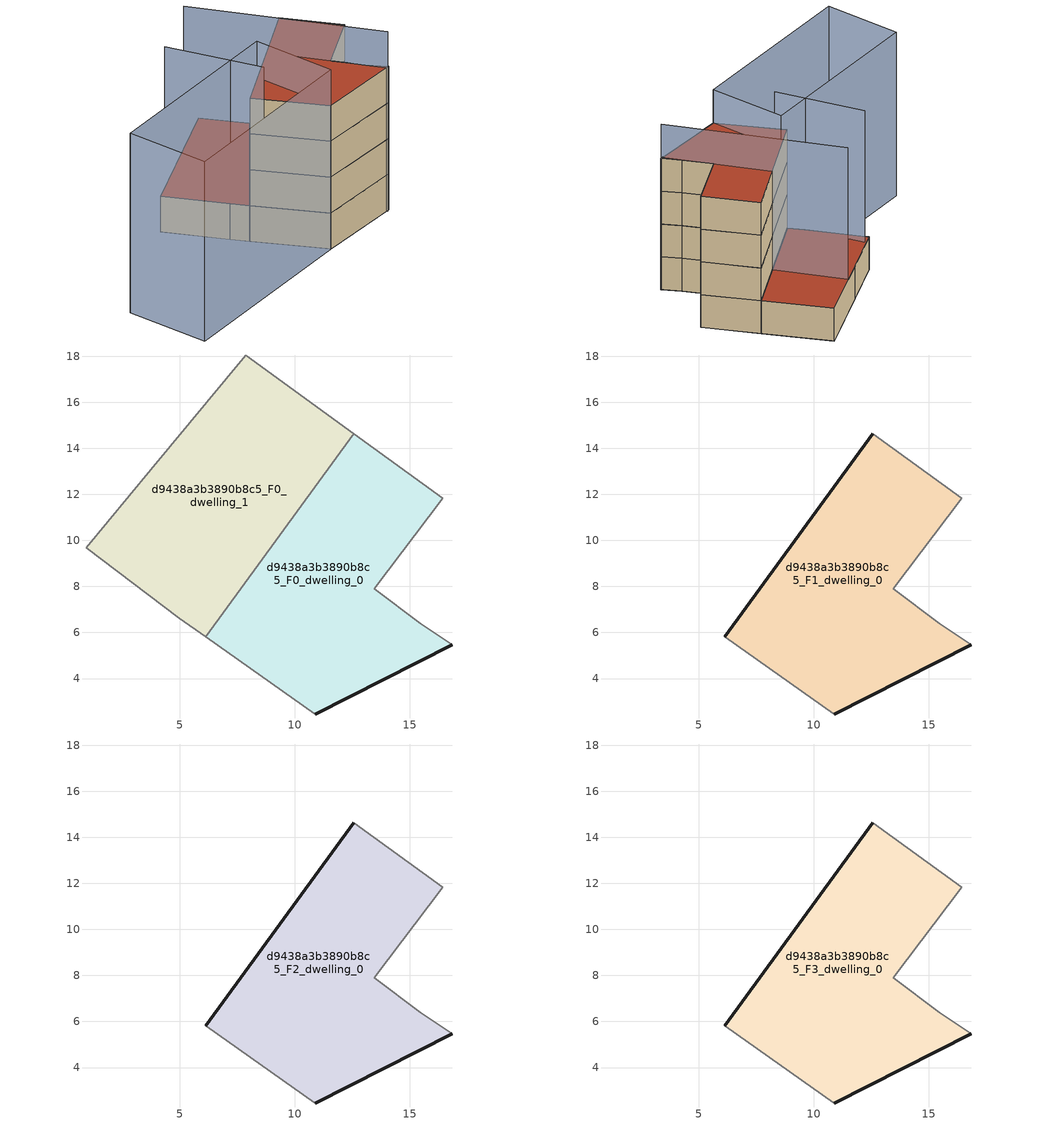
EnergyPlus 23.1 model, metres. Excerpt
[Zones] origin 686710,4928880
d9438a3b3890b8c5_F0_dwelling_0
 floor ground (EU_floor_Construction): 16.84,5.47 15.46,6.38 13.45,7.91 16.42,11.83 12.55,14.64 6.12,5.82 10.89,2.46 z0
 wall outside (EU_wall_Construction): 16.84,5.47 10.89,2.46 z0:3
 wall adiabatic (EU_wall_Construction): 10.89,2.46 6.12,5.82 / 12.55,14.64 16.42,11.83 13.45,7.91 15.46,6.38 16.84,5.47 z0:3
 wall to d9438a3b3890b8c5_F0_dwelling_1 (EU_wall_Construction): 6.12,5.82 12.55,14.64 z0:3
d9438a3b3890b8c5_F0_dwelling_1
 floor ground (EU_floor_Construction): 6.12,5.82 12.55,14.64 7.87,18.06 3.74,13.08 0.94,9.69 4.97,6.62 z0
 wall adiabatic (EU_wall_Construction): 6.12,5.82 4.97,6.62 0.94,9.69 3.74,13.08 7.87,18.06 12.55,14.64 z0:3
 roof outside (EU_roof_Construction): 12.55,14.64 6.12,5.82 4.97,6.62 0.94,9.69 3.74,13.08 7.87,18.06 z3
d9438a3b3890b8c5_F1_dwelling_0
 floor to d9438a3b3890b8c5_F0_dwelling_0 (EU_floor_Construction): 16.84,5.47 15.46,6.38 13.45,7.91 16.42,11.83 12.55,14.64 6.12,5.82 10.89,2.46 z3
 wall outside (EU_wall_Construction): 16.84,5.47 10.89,2.46 / 6.12,5.82 12.55,14.64 z3:6
 wall adiabatic (EU_wall_Construction): 10.89,2.46 6.12,5.82 / 12.55,14.64 16.42,11.83 13.45,7.91 15.46,6.38 16.84,5.47 z3:6
d9438a3b3890b8c5_F2_dwelling_0
 floor to d9438a3b3890b8c5_F1_dwelling_0 (EU_floor_Construction): 16.84,5.47 15.46,6.38 13.45,7.91 16.42,11.83 12.55,14.64 6.12,5.82 10.89,2.46 z6
 wall outside (EU_wall_Construction): 16.84,5.47 10.89,2.46 / 6.12,5.82 12.55,14.64 z6:9
 wall adiabatic (EU_wall_Construction): 10.89,2.46 6.12,5.82 / 12.55,14.64 16.42,11.83 13.45,7.91 15.46,6.38 16.84,5.47 z6:9
d9438a3b3890b8c5_F3_dwelling_0
 floor to d9438a3b3890b8c5_F2_dwelling_0 (EU_floor_Construction): 16.84,5.47 15.46,6.38 13.45,7.91 16.42,11.83 12.55,14.64 6.12,5.82 10.89,2.46 z9
 wall outside (EU_wall_Construction): 16.84,5.47 10.89,2.46 / 6.12,5.82 12.55,14.64 z9:12
 wall adiabatic (EU_wall_Construction): 10.89,2.46 6.12,5.82 / 12.55,14.64 16.42,11.83 13.45,7.91 15.46,6.38 16.84,5.47 z9:12
 roof outside (EU_roof_Construction): 16.42,11.83 13.45,7.91 15.46,6.38 16.84,5.47 10.89,2.46 6.12,5.82 12.55,14.64 z12
shading: 1.57,10.28 6.72,4.75 / 16.7,5.29 5.11,14.62 / 10.89,2.46 -2.46,-4.86 / -2.46,-4.86 -5.58,0.83 / -5.58,0.83 7.76,8.16 / 7.76,8.16 10.89,2.46 z0:15
[Building]
EU S2 Campaign: North Axis=0; Terrain=City; Solar Distribution=FullExterior
[Site:Location]
Bologna: Latitude=44.5; Longitude=11.25; Time Zone=1; Elevation=37
[SizingPeriod:WeatherFileDays]
AnnualSizingPeriod: Begin Month=1; Begin Day of Month=1; End Month=12; End Day of Month=31; Day of Week for Start Day=Monday; Use Weather File Daylight Saving Period=No; Use Weather File Rain and Snow Indicators=No
[MATERIAL]
EU_InternalMass_Material: Roughness=MediumRough; Thickness=0.1; Conductivity=1; Density=1800; Specific Heat=900; Thermal Absorptance=0.9; Solar Absorptance=0.7; Visible Absorptance=0.7
[MATERIAL:NOMASS] Roughness=MediumRough; Thermal Absorptance=0.9; Solar Absorptance=0.7; Visible Absorptance=0.7
Name | Thermal Resistance
EU_wall_NoMass | 0.937881
EU_roof_NoMass | 0.548572
EU_floor_NoMass | 0.71348
[CONSTRUCTION]
EU_wall_Construction: EU_wall_NoMass
EU_roof_Construction: EU_roof_NoMass
EU_floor_Construction: EU_floor_NoMass
EU_InternalMass_Construction: EU_InternalMass_Material
[ZONE] Type=1; Multiplier=1; Ceiling Height=autocalculate; Floor Area=autocalculate; Part of Total Floor Area=Yes
Name | Volume
d9438a3b3890b8c5_F0_dwelling_0; d9438a3b3890b8c5_F1_dwelling_0; d9438a3b3890b8c5_F2_dwelling_0; d9438a3b3890b8c5_F3_dwelling_0 | 200.771
d9438a3b3890b8c5_F0_dwelling_1 | 200.738
[INTERNALMASS] Construction=EU_InternalMass_Construction
Name | Zone or ZoneList | Surface Area
d9438a3b3890b8c5_F0_dwelling_0_EU_InternalMass | d9438a3b3890b8c5_F0_dwelling_0 | 66.9237
d9438a3b3890b8c5_F0_dwelling_1_EU_InternalMass | d9438a3b3890b8c5_F0_dwelling_1 | 66.9124
d9438a3b3890b8c5_F1_dwelling_0_EU_InternalMass | d9438a3b3890b8c5_F1_dwelling_0 | 133.836
d9438a3b3890b8c5_F2_dwelling_0_EU_InternalMass | d9438a3b3890b8c5_F2_dwelling_0 | 133.836
d9438a3b3890b8c5_F3_dwelling_0_EU_InternalMass | d9438a3b3890b8c5_F3_dwelling_0 | 133.836
[OTHEREQUIPMENT] Fuel Type=Electricity; Design Level Calculation Method=Watts/Area; Power per Zone Floor Area=1; Fraction Latent=0; Fraction Radiant=0; Fraction Lost=0; Carbon Dioxide Generation Rate=0; EndUse Subcategory=EU_Step8_InternalGains
Name | Zone or ZoneList or Space or SpaceList | Schedule
EU_Step8_InternalGain_d9438a3b3890b8c5_F0_dwelling_0_f000 | d9438a3b3890b8c5_F0_dwelling_0 | EU_Step8_GainSchedule_d9438a3b3890b8c5_F0_dwelling_0_f000
EU_Step8_InternalGain_d9438a3b3890b8c5_F0_dwelling_1_f000 | d9438a3b3890b8c5_F0_dwelling_1 | EU_Step8_GainSchedule_d9438a3b3890b8c5_F0_dwelling_1_f000
EU_Step8_InternalGain_d9438a3b3890b8c5_F1_dwelling_0_f000 | d9438a3b3890b8c5_F1_dwelling_0 | EU_Step8_GainSchedule_d9438a3b3890b8c5_F1_dwelling_0_f000
EU_Step8_InternalGain_d9438a3b3890b8c5_F2_dwelling_0_f000 | d9438a3b3890b8c5_F2_dwelling_0 | EU_Step8_GainSchedule_d9438a3b3890b8c5_F2_dwelling_0_f000
EU_Step8_InternalGain_d9438a3b3890b8c5_F3_dwelling_0_f000 | d9438a3b3890b8c5_F3_dwelling_0 | EU_Step8_GainSchedule_d9438a3b3890b8c5_F3_dwelling_0_f000
[ZONEVENTILATION:DESIGNFLOWRATE] Schedule=EU_AlwaysOn; Design Flow Rate Calculation Method=AirChanges/Hour; Air Changes per Hour=0.687892; Ventilation Type=Natural; Fan Pressure Rise=0; Fan Total Efficiency=1; Constant Term Coefficient=1; Temperature Term Coefficient=0; Velocity Term Coefficient=0; Velocity Squared Term Coefficient=0; Minimum Indoor Temperature=-100; Maximum Indoor Temperature=100; Delta Temperature=-100; Minimum Outdoor Temperature=-100; Maximum Outdoor Temperature=100; Maximum Wind Speed=40
Name | Zone or ZoneList or Space or SpaceList
EU_ConstantAir_d9438a3b3890b8c5_F0_dwelling_0 | d9438a3b3890b8c5_F0_dwelling_0
EU_ConstantAir_d9438a3b3890b8c5_F0_dwelling_1 | d9438a3b3890b8c5_F0_dwelling_1
EU_ConstantAir_d9438a3b3890b8c5_F1_dwelling_0 | d9438a3b3890b8c5_F1_dwelling_0
EU_ConstantAir_d9438a3b3890b8c5_F2_dwelling_0 | d9438a3b3890b8c5_F2_dwelling_0
EU_ConstantAir_d9438a3b3890b8c5_F3_dwelling_0 | d9438a3b3890b8c5_F3_dwelling_0
[HVACTEMPLATE:THERMOSTAT] Constant Heating Setpoint=20; Constant Cooling Setpoint=50
EU_HeatOnly_d9438a3b3890b8c5_F0_dwelling_0; EU_HeatOnly_d9438a3b3890b8c5_F0_dwelling_1; EU_HeatOnly_d9438a3b3890b8c5_F1_dwelling_0; EU_HeatOnly_d9438a3b3890b8c5_F2_dwelling_0; EU_HeatOnly_d9438a3b3890b8c5_F3_dwelling_0
[HVACTEMPLATE:ZONE:IDEALLOADSAIRSYSTEM] System Availability Schedule=EU_AlwaysOn; Maximum Heating Supply Air Temperature=50; Minimum Cooling Supply Air Temperature=13; Maximum Heating Supply Air Humidity Ratio=0.0156; Minimum Cooling Supply Air Humidity Ratio=0.0077; Heating Limit=NoLimit; Cooling Limit=NoLimit; Heating Availability Schedule=EU_AlwaysOn; Cooling Availability Schedule=EU_CoolingOff; Dehumidification Control Type=ConstantSensibleHeatRatio; Cooling Sensible Heat Ratio=0.7; Dehumidification Setpoint=60; Humidification Control Type=None; Humidification Setpoint=30; Outdoor Air Method=None; Outdoor Air Flow Rate per Person=0.00944; Outdoor Air Flow Rate per Zone Floor Area=0; Outdoor Air Flow Rate per Zone=0; Demand Controlled Ventilation Type=None; Outdoor Air Economizer Type=NoEconomizer; Heat Recovery Type=None; Sensible Heat Recovery Effectiveness=0.7; Latent Heat Recovery Effectiveness=0.65
Name | Template Thermostat
d9438a3b3890b8c5_F0_dwelling_0 | EU_HeatOnly_d9438a3b3890b8c5_F0_dwelling_0
d9438a3b3890b8c5_F0_dwelling_1 | EU_HeatOnly_d9438a3b3890b8c5_F0_dwelling_1
d9438a3b3890b8c5_F1_dwelling_0 | EU_HeatOnly_d9438a3b3890b8c5_F1_dwelling_0
d9438a3b3890b8c5_F2_dwelling_0 | EU_HeatOnly_d9438a3b3890b8c5_F2_dwelling_0
d9438a3b3890b8c5_F3_dwelling_0 | EU_HeatOnly_d9438a3b3890b8c5_F3_dwelling_0
[SIZING:ZONE] Zone Cooling Design Supply Air Temperature Input Method=SupplyAirTemperature; Zone Cooling Design Supply Air Temperature=13; Zone Heating Design Supply Air Temperature Input Method=SupplyAirTemperature; Zone Heating Design Supply Air Temperature=50; Zone Cooling Design Supply Air Humidity Ratio=0.008; Zone Heating Design Supply Air Humidity Ratio=0.008; Cooling Design Air Flow Method=DesignDay; Cooling Design Air Flow Rate=0; Cooling Minimum Air Flow per Zone Floor Area=0.000762; Cooling Minimum Air Flow=0; Cooling Minimum Air Flow Fraction=0.2; Heating Design Air Flow Method=DesignDay; Heating Design Air Flow Rate=0; Heating Maximum Air Flow per Zone Floor Area=0.002032; Heating Maximum Air Flow=0.141576; Heating Maximum Air Flow Fraction=0.3; Account for Dedicated Outdoor Air System=No; Dedicated Outdoor Air System Control Strategy=NeutralSupplyAir; Dedicated Outdoor Air Low Setpoint Temperature for Design=autosize; Dedicated Outdoor Air High Setpoint Temperature for Design=autosize; Zone Load Sizing Method=Sensible Load Only No Latent Load; Zone Latent Cooling Design Supply Air Humidity Ratio Input Method=HumidityRatioDifference; Zone Cooling Design Supply Air Humidity Ratio Difference=0.005; Zone Latent Heating Design Supply Air Humidity Ratio Input Method=HumidityRatioDifference; Zone Humidification Design Supply Air Humidity Ratio Difference=0.005
d9438a3b3890b8c5_F0_dwelling_0; d9438a3b3890b8c5_F0_dwelling_1; d9438a3b3890b8c5_F1_dwelling_0; d9438a3b3890b8c5_F2_dwelling_0; d9438a3b3890b8c5_F3_dwelling_0
[SCHEDULE:CONSTANT]
Name | Hourly Value
EU_AlwaysOn | 1
EU_CoolingOff | 0
[SCHEDULE:FILE] Column Number=1; Rows to Skip at Top=0; Number of Hours of Data=8760; Column Separator=Comma; Interpolate to Timestep=No; Minutes per Item=60; Adjust Schedule for Daylight Savings=Yes
Name | File
EU_Step8_GainSchedule_d9438a3b3890b8c5_F0_dwelling_0_f000 | ../../schedules/d9438a3b3890b8c5/d9438a3b3890b8c5_F0_dwelling_0_f000_gain.csv
EU_Step8_GainSchedule_d9438a3b3890b8c5_F0_dwelling_1_f000 | ../../schedules/d9438a3b3890b8c5/d9438a3b3890b8c5_F0_dwelling_1_f000_gain.csv
EU_Step8_GainSchedule_d9438a3b3890b8c5_F1_dwelling_0_f000 | ../../schedules/d9438a3b3890b8c5/d9438a3b3890b8c5_F1_dwelling_0_f000_gain.csv
EU_Step8_GainSchedule_d9438a3b3890b8c5_F2_dwelling_0_f000 | ../../schedules/d9438a3b3890b8c5/d9438a3b3890b8c5_F2_dwelling_0_f000_gain.csv
EU_Step8_GainSchedule_d9438a3b3890b8c5_F3_dwelling_0_f000 | ../../schedules/d9438a3b3890b8c5/d9438a3b3890b8c5_F3_dwelling_0_f000_gain.csv
